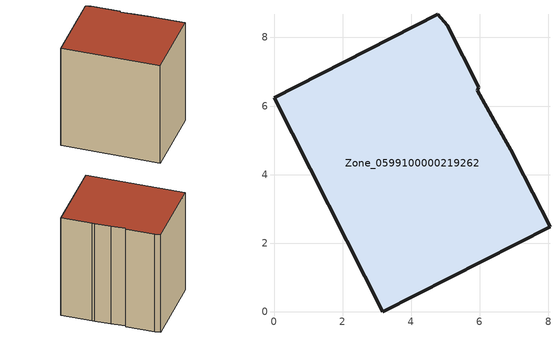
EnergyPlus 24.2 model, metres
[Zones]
Zone_0599100000219262
 floor ground (C_G): 4.78,8.68 5.06,8.35 5.98,6.55 5.92,6.45 6.42,5.56 6.96,4.62 7.04,4.46 8.05,2.48 3.17,0 0,6.24 z0
 wall outside (C_F): 3.17,0 8.05,2.48 7.04,4.46 6.96,4.62 6.42,5.56 5.92,6.45 5.98,6.55 5.06,8.35 4.78,8.68 0,6.24 3.17,0 z0:7.83
 roof outside (C_R): 5.06,8.35 4.78,8.68 0,6.24 3.17,0 8.05,2.48 7.04,4.46 6.96,4.62 6.42,5.56 5.92,6.45 5.98,6.55 z7.83
[BUILDING]
Pand.0599100000219262: North Axis=0; Terrain=City; Loads Convergence Tolerance Value=0.04; Temperature Convergence Tolerance Value=0.4; Solar Distribution=FullExterior; Maximum Number of Warmup Days=25; Minimum Number of Warmup Days=1
[Site:Location]
Rotterdam.The.Hague.AP_ZH_NLD Design_Conditions: Latitude=51.96; Longitude=4.45; Time Zone=1; Elevation=-4.5
[SITE:GROUNDTEMPERATURE:BUILDINGSURFACE]
18, 18, 18, 18, 18, 18, 18, 18, 18, 18, 18, 18
[MATERIAL] Thermal Absorptance=0.9; Solar Absorptance=0.7; Visible Absorptance=0.7
Name | Roughness | Thickness | Conductivity | Density | Specific Heat
G.TC.1946 | MediumSmooth | 0.15 | 1 | 540 | 1210
F.TC.1946 | Rough | 0.3 | 0.857143 | 1920 | 840
R.TC.1946 | MediumRough | 0.2 | 0.909091 | 1500 | 1000
[CONSTRUCTION]
C_G: G.TC.1946
C_F: F.TC.1946
C_R: R.TC.1946
[ZONE]
Zone_0599100000219262: Type=1; Multiplier=1; Ceiling Height=Autocalculate; Volume=Autocalculate; Floor Area=autocalculate; Part of Total Floor Area=Yes
[ZONEINFILTRATION:DESIGNFLOWRATE]
Infil_Zone_0599100000219262: Zone or ZoneList or Space or SpaceList=Zone_0599100000219262; Schedule=AlwaysOn; Design Flow Rate Calculation Method=Flow/Area; Flow Rate per Floor Area=0.003; Constant Term Coefficient=1; Temperature Term Coefficient=0; Velocity Term Coefficient=0; Velocity Squared Term Coefficient=0
[HVACTEMPLATE:ZONE:IDEALLOADSAIRSYSTEM]
Zone_0599100000219262: Maximum Heating Supply Air Temperature=50; Minimum Cooling Supply Air Temperature=13; Maximum Heating Supply Air Humidity Ratio=0.0156; Minimum Cooling Supply Air Humidity Ratio=0.0077; Heating Limit=NoLimit; Cooling Limit=NoLimit; Dehumidification Control Type=ConstantSensibleHeatRatio; Cooling Sensible Heat Ratio=0.7; Dehumidification Setpoint=60; Humidification Control Type=None; Humidification Setpoint=30; Outdoor Air Method=None; Outdoor Air Flow Rate per Person=0.00944; Outdoor Air Flow Rate per Zone Floor Area=0; Outdoor Air Flow Rate per Zone=0; Demand Controlled Ventilation Type=None; Outdoor Air Economizer Type=NoEconomizer; Heat Recovery Type=None; Sensible Heat Recovery Effectiveness=0.7; Latent Heat Recovery Effectiveness=0.65
[ZONECONTROL:THERMOSTAT]
ThermostatControl_Zone_0599100000219262: Zone or ZoneList=Zone_0599100000219262; Control Type Schedule=DualSetpointControlType; Control 1=Thermostat_Zone_0599100000219262; Temperature Difference Between Cutout And Setpoint=0
[THERMOSTATSETPOINT:DUALSETPOINT]
Thermostat_Zone_0599100000219262: Heating Setpoint Temperature Schedule=HeatingSetpoint_Zone_0599100000219262; Cooling Setpoint Temperature Schedule=CoolingSetpoint_Zone_0599100000219262
[SCHEDULE:COMPACT]
HeatingSetpoint_Zone_0599100000219262: Through: 12/31, For: AllDays, Until: 24:00, 21
CoolingSetpoint_Zone_0599100000219262: Through: 12/31, For: AllDays, Until: 24:00, 24
DualSetpointControlType: Through: 12/31, For: AllDays, Until: 24:00, 4
AlwaysOn: Through: 12/31, For: AllDays, Until: 24:00, 1
